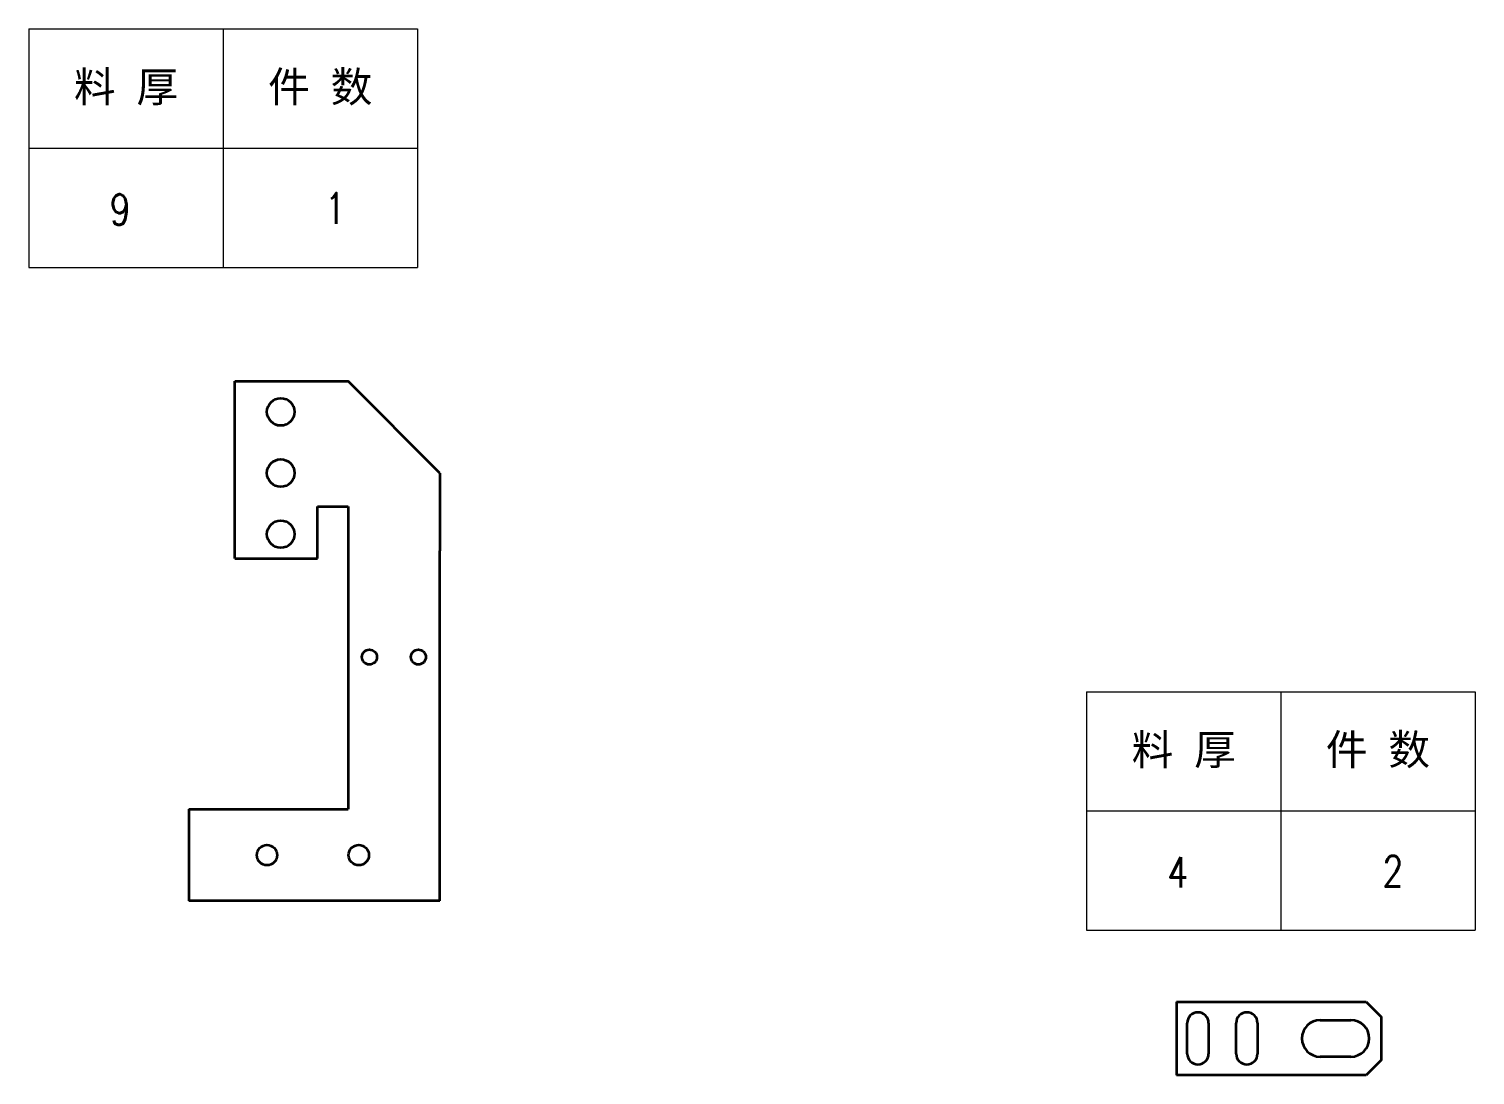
# Model space of a CAD drawing. Header units: millimetres. Extents: x 53130 to 124945, y -23470 to -1811.
# Drawn here: x 53734.8 to 54207.7, y -2175.5 to -1833.2 of the extents above; entities that cross this region are included whole.
import ezdxf
from ezdxf.enums import TextEntityAlignment as Align

# ---------------------------------------------------------------- set-up
doc = ezdxf.new("R2010")
doc.units = ezdxf.units.MM
doc.header["$LTSCALE"] = 0.5
doc.layers.add('标注线', color=3, linetype='Continuous', lineweight=18)
doc.layers.add('粗实线', color=7, linetype='Continuous', lineweight=35)
doc.styles.add('DIM', font='romans.shx', dxfattribs={"width": 0.8, "bigfont": 'bigfont.shx'})

# ---------------------------------------------------------------- blocks, each defined once
blk = doc.blocks.new('*T381')
at = {"color": 0, "linetype": 'ByBlock', "lineweight": -2, "transparency": 16777216}
for p, q in [((0, 0), (127, 0)), ((0, 0), (0, -78)), ((63.5, 0), (63.5, -78)), ((127, 0), (127, -78)), ((0, -39), (127, -39)), ((0, -78), (127, -78))]:
    blk.add_line(p, q, dxfattribs=at)
at = {"color": 0, "transparency": 16777216, "char_height": 10, "width": 60.5, "attachment_point": 5}
for s, insert in [('{\\fSimSun|b0|i0|c134|p2;料 厚}', (31.75, -19.5)), ('{\\fSimSun|b0|i0|c134|p2;件 数}', (95.25, -19.5))]:
    blk.add_mtext(s, dxfattribs=dict(at, insert=insert))
blk = doc.blocks.new('拆图参数')
blk.add_blockref('*T381', (-63.5, 78))
at = {"style": 'DIM', "width": 0.8}
blk.add_attdef('6', text='', height=10, dxfattribs=at).set_placement((-37.13, 18.91), align=Align.MIDDLE_LEFT)
blk.add_attdef('1', text='', height=10, dxfattribs=at).set_placement((36.65, 19.27), align=Align.MIDDLE_CENTER)

msp = doc.modelspace()

# ---------------------------------------------------------------- linework, layer by layer
at = {"layer": '粗实线'}
for p, q in [((53802.186, -2006.518), (53802.186, -1948.518)), ((53802.186, -1948.518), (53839.186, -1948.518)), ((53869.186, -1978.518), (53839.186, -1948.518)), ((53839.186, -2004.018), (53839.186, -2057.018)), ((53869.186, -2057.018), (53869.186, -2004.018)), ((53802.186, -2006.518), (53829.186, -2006.518)), ((53869.186, -2118.518), (53869.186, -2079.518)), ((53787.186, -2088.518), (53787.186, -2118.518)), ((53802.186, -2088.518), (53839.186, -2088.518)), ((53869.186, -2118.518), (53787.186, -2118.518)), ((54110.048, -2151.471), (54110.048, -2175.471)), ((54110.048, -2151.471), (54172.048, -2151.471)), ((54172.048, -2175.471), (54110.048, -2175.471))]:
    msp.add_line(p, q, dxfattribs=at)
at = {"layer": '粗实线', "ltscale": 0.3}
msp.add_line((53869.186, -1978.518), (53869.186, -2004.018), dxfattribs=at)
at = {"layer": '粗实线', "ltscale": 0.25}
for p, q in [((53829.186, -1989.518), (53839.186, -1989.518)), ((54113.548, -2168.471), (54113.548, -2158.471)), ((54120.548, -2158.471), (54120.548, -2168.471)), ((54129.548, -2168.471), (54129.548, -2158.471)), ((54136.548, -2158.471), (54136.548, -2168.471)), ((54157.048, -2157.471), (54167.048, -2157.471)), ((54167.048, -2169.471), (54157.048, -2169.471))]:
    msp.add_line(p, q, dxfattribs=at)
at = {"layer": '粗实线', "ltscale": 0.425}
msp.add_line((53829.186, -2006.518), (53829.186, -1989.518), dxfattribs=at)
at = {"layer": '粗实线', "ltscale": 0.45}
msp.add_line((53839.186, -1989.518), (53839.186, -2004.018), dxfattribs=at)
at = {"layer": '粗实线', "ltscale": 0.225}
for p, q in [((53839.186, -2057.018), (53839.186, -2070.518)), ((53869.186, -2070.518), (53869.186, -2057.018)), ((53839.186, -2070.518), (53839.186, -2079.518)), ((53869.186, -2079.518), (53869.186, -2070.518)), ((53839.186, -2079.518), (53839.186, -2088.518))]:
    msp.add_line(p, q, dxfattribs=at)
at = {"layer": '粗实线', "ltscale": 0.375}
msp.add_line((53787.186, -2088.518), (53802.186, -2088.518), dxfattribs=at)
at = {"layer": '粗实线', "ltscale": 0.176777}
for p, q in [((54172.048, -2151.471), (54177.048, -2156.471)), ((54177.048, -2170.471), (54172.048, -2175.471))]:
    msp.add_line(p, q, dxfattribs=at)
at = {"layer": '粗实线', "ltscale": 0.35}
msp.add_line((54177.048, -2170.471), (54177.048, -2156.471), dxfattribs=at)
at = {"layer": '粗实线'}
for centre, radius in [((53817.186, -1958.518), 4.5), ((53817.186, -1978.518), 4.5), ((53817.186, -1998.518), 4.5), ((53846.186, -2038.72), 2.458), ((53862.186, -2038.72), 2.458), ((53812.686, -2103.518), 3.323), ((53842.686, -2103.518), 3.323)]:
    msp.add_circle(centre, radius, dxfattribs=at)
for centre, radius, start, end in [((54117.048, -2158.471), 3.5, 0, 180), ((54133.048, -2158.471), 3.5, 0, 180), ((54157.048, -2163.471), 6, 90, 270), ((54167.048, -2163.471), 6, 270, 90), ((54117.048, -2168.471), 3.5, 180, 0), ((54133.048, -2168.471), 3.5, 180, 0)]:
    msp.add_arc(centre, radius, start, end, dxfattribs=at)

# ---------------------------------------------------------------- block references
at = {"layer": '标注线', "color": 7}
for p, values in [((53798.349, -1911.237), {'1': '1', '6': '9'}), ((54144.171, -2128.049), {'1': '2', '6': '4'})]:
    msp.add_blockref('拆图参数', p, dxfattribs=at).add_auto_attribs(values)

doc.saveas('drawing.dxf')
